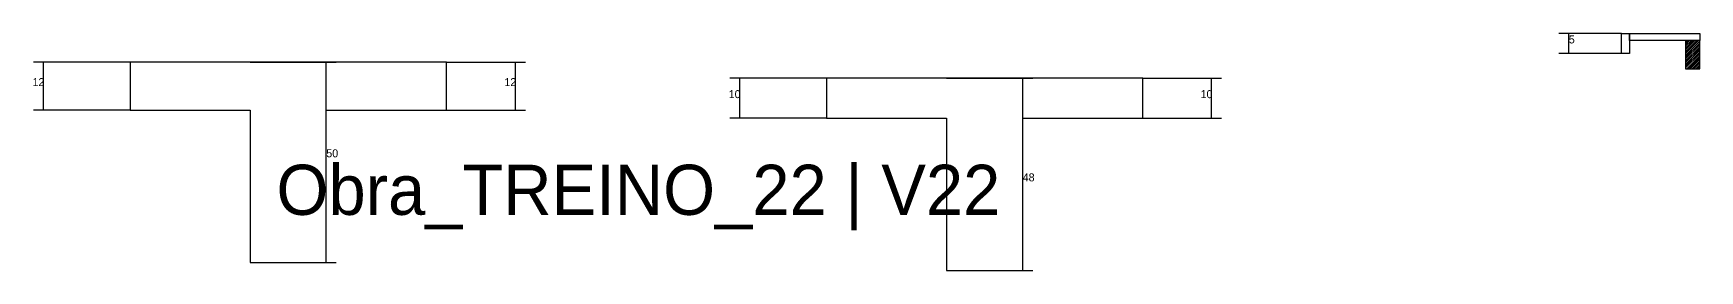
# Model space of a CAD drawing. Header units: metres. Extents: x -2848 to 22762, y -45195 to 1016.
# Drawn here: x 6279 to 7111, y -34238 to -34120 of the extents above; entities that cross this region are included whole.
import ezdxf

# ---------------------------------------------------------------- set-up
doc = ezdxf.new("R2010")
doc.units = ezdxf.units.M
for name, color, linetype in [('CONCRETO', 251, 'Continuous'), ('COTA', 4, 'Continuous'), ('Cota Seção (2x)', 4, 'Continuous'), ('LABEL_ID', 3, 'Continuous'), ('Madeira', 126, 'Continuous'), ('Painéis', 200, 'Continuous')]:
    doc.layers.add(name, color=color, linetype=linetype)

msp = doc.modelspace()

# ---------------------------------------------------------------- hatches: boundary and pattern name
at = {"layer": 'Madeira'}
h = msp.add_hatch(dxfattribs=at)
h.set_pattern_fill('ANSI31', scale=0.2)
h.paths.add_polyline_path([(7111.2, -34123.1), (7104.2, -34123.1), (7104.2, -34137.1), (7111.2, -34137.1)])

# ---------------------------------------------------------------- linework, layer by layer
at = {"layer": 'CONCRETO'}
for points in [[(6484.9, -34157.8), (6484.9, -34133.8), (6326.9, -34133.8), (6326.9, -34157.8), (6386.9, -34157.8), (6386.9, -34233.8), (6424.9, -34233.8), (6424.9, -34167.8), (6424.9, -34157.8)], [(6832.9, -34161.8), (6832.9, -34141.8), (6674.9, -34141.8), (6674.9, -34161.8), (6734.9, -34161.8), (6734.9, -34237.8), (6772.9, -34237.8), (6772.9, -34171.8), (6772.9, -34161.8)]]:
    msp.add_lwpolyline(points, close=True, dxfattribs=at)
at = {"layer": 'COTA'}
for p, q in [((6326.9, -34133.8), (6278.6, -34133.8)), ((6283.6, -34157.8), (6283.6, -34133.8)), ((6484.9, -34133.8), (6524.4, -34133.8)), ((6519.4, -34157.8), (6519.4, -34133.8)), ((6674.9, -34141.8), (6626.5, -34141.8)), ((6631.5, -34161.8), (6631.5, -34141.8)), ((6832.9, -34141.8), (6872.3, -34141.8)), ((6867.3, -34161.8), (6867.3, -34141.8)), ((6326.9, -34157.8), (6278.6, -34157.8)), ((6484.9, -34157.8), (6524.4, -34157.8)), ((6674.9, -34161.8), (6626.5, -34161.8)), ((6832.9, -34161.8), (6872.3, -34161.8))]:
    msp.add_line(p, q, dxfattribs=at)
at = {"layer": 'Cota Seção (2x)'}
for p, q in [((7072.2, -34119.5), (7040.8, -34119.5)), ((7045.8, -34129.5), (7045.8, -34119.5)), ((7072.2, -34129.5), (7040.8, -34129.5)), ((6386.9, -34133.8), (6429.9, -34133.8)), ((6424.9, -34233.8), (6424.9, -34133.8)), ((6734.9, -34141.8), (6777.9, -34141.8)), ((6772.9, -34237.8), (6772.9, -34141.8)), ((6386.9, -34233.8), (6429.9, -34233.8)), ((6734.9, -34237.8), (6777.9, -34237.8))]:
    msp.add_line(p, q, dxfattribs=at)
at = {"layer": 'Madeira'}
msp.add_lwpolyline([(7111.2, -34123.1), (7104.2, -34123.1), (7104.2, -34137.1), (7111.2, -34137.1)], close=True, dxfattribs=at)
at = {"layer": 'Painéis'}
msp.add_lwpolyline([(7076.2, -34129.5), (7072.2, -34129.5), (7072.2, -34119.5), (7076.2, -34119.5)], close=True, dxfattribs=at)
msp.add_lwpolyline([(7076.2, -34119.5), (7111.2, -34119.5), (7111.2, -34123.1), (7076.2, -34123.1), (7076.2, -34119.5)], dxfattribs=at)

# ---------------------------------------------------------------- texts
at = {"layer": 'COTA'}
for s, p in [('12', (6278.1, -34145.8)), ('12', (6513.9, -34145.8)), ('10', (6626, -34151.8)), ('10', (6861.8, -34151.8))]:
    msp.add_text(s, height=4, dxfattribs=at).set_placement(p)
at = {"layer": 'Cota Seção (2x)'}
for s, p in [('5', (7045.8, -34124.5)), ('50', (6424.9, -34181.3)), ('48', (6772.9, -34193.3))]:
    msp.add_text(s, height=4, dxfattribs=at).set_placement(p)
at = {"layer": 'LABEL_ID'}
msp.add_text('Obra_TREINO_22 | V22', height=25, dxfattribs=at).set_placement((6400, -34210))

doc.saveas('drawing.dxf')
